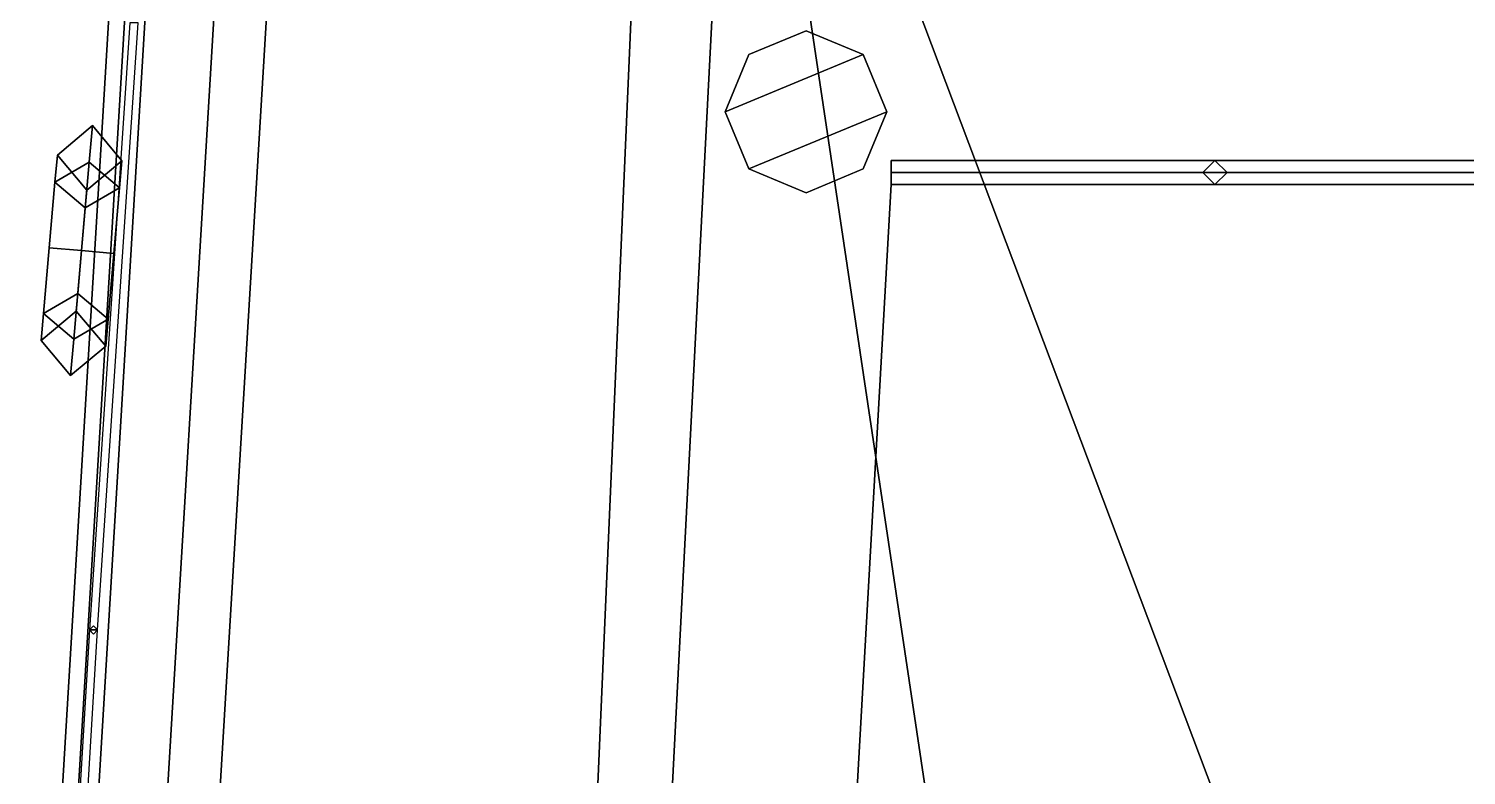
# Model space of a CAD drawing. Header units: millimetres. Extents: x -3 to 3, y -23.4 to 39.1.
# Drawn here: x -2.93 to 0.621, y 8.991 to 10.835 of the extents above; entities that cross this region are included whole.
import ezdxf

# ---------------------------------------------------------------- set-up
doc = ezdxf.new("R2010")
doc.units = ezdxf.units.MM
for name, color, linetype in [('base_43', 7, 'Continuous'), ('railing', 6, 'Continuous'), ('ring-buoy', 1, 'Continuous'), ('underwater', 1, 'Continuous')]:
    doc.layers.add(name, color=color, linetype=linetype)

msp = doc.modelspace()

# ---------------------------------------------------------------- linework, layer by layer
for points in [[(-2.62, 12.07), (-2.89, 7.58), (-2.89, 7.58, 1), (-2.62, 12.07, 1)], [(-1.39, 12.07, 1), (-2.62, 12.07, 1), (-2.89, 7.58, 1), (-1.55, 8.38, 1)], [(-1.18, 12.07, 1.53), (-1.39, 12.07, 1), (-1.55, 8.38, 1), (-1.37, 8.38, 1.67)], [(1.37, 8.38, 1.67), (1.18, 12.07, 1.53), (-1.18, 12.07, 1.53), (-1.37, 8.38, 1.67)], [(-1.01, 10.83, 3.84), (-1.1514, 10.7714, 3.84), (-1.21, 10.63, 3.84), (-0.8686, 10.7714, 3.84)], [(-1.01, 10.83, 1.57), (-1.1514, 10.7714, 1.57), (-1.1514, 10.7714, 3.84), (-1.01, 10.83, 3.84)], [(-0.8686, 10.7714, 1.57), (-1.01, 10.83, 1.57), (-1.01, 10.83, 3.84), (-0.8686, 10.7714, 3.84)], [(-1.1514, 10.7714, 1.57), (-1.21, 10.63, 1.58), (-1.21, 10.63, 3.84), (-1.1514, 10.7714, 3.84)], [(-0.8686, 10.7714, 3.84), (-1.21, 10.63, 3.84), (-1.1514, 10.4886, 3.84), (-0.81, 10.63, 3.84)], [(-0.81, 10.63, 1.58), (-0.8686, 10.7714, 1.57), (-0.8686, 10.7714, 3.84), (-0.81, 10.63, 3.84)], [(-1.21, 10.63, 1.58), (-1.1514, 10.4886, 1.59), (-1.1514, 10.4886, 3.84), (-1.21, 10.63, 3.84)], [(-0.81, 10.63, 3.84), (-1.1514, 10.4886, 3.84), (-1.01, 10.43, 3.84), (-0.8686, 10.4886, 3.84)], [(-0.8686, 10.4886, 1.59), (-0.81, 10.63, 1.58), (-0.81, 10.63, 3.84), (-0.8686, 10.4886, 3.84)], [(-1.1514, 10.4886, 1.59), (-1.01, 10.43, 1.59), (-1.01, 10.43, 3.84), (-1.1514, 10.4886, 3.84)], [(-1.01, 10.43, 1.59), (-0.8686, 10.4886, 1.59), (-0.8686, 10.4886, 3.84), (-1.01, 10.43, 3.84)], [(0.8, 10.48, 8.03), (0.8, 10.51, 8), (-0.8, 10.51, 8), (-0.8, 10.48, 8.03)], [(0.8, 10.51, 8), (0.8, 10.48, 7.97), (-0.8, 10.48, 7.97), (-0.8, 10.51, 8)], [(-0.8, 10.48, 8.03), (-0.8, 10.51, 8), (-0.8, 10.48, 7.97), (-0.8, 10.45, 8)], [(0.8, 10.45, 8), (0.8, 10.48, 8.03), (-0.8, 10.48, 8.03), (-0.8, 10.45, 8)], [(0.8, 10.48, 7.97), (0.8, 10.45, 8), (-0.8, 10.45, 8), (-0.8, 10.48, 7.97)], [(0, 10.51, 1.58), (-0.03, 10.48, 1.59), (-0.03, 10.48, 8.09), (0, 10.51, 8.09)], [(0, 10.51, 8.09), (-0.03, 10.48, 8.09), (0, 10.45, 8.09), (0.03, 10.48, 8.09)], [(-0.03, 10.48, 1.59), (0, 10.45, 1.59), (0, 10.45, 8.09), (-0.03, 10.48, 8.09)], [(0.03, 10.48, 1.59), (0, 10.51, 1.58), (0, 10.51, 8.09), (0.03, 10.48, 8.09)], [(0, 10.45, 1.59), (0.03, 10.48, 1.59), (0.03, 10.48, 8.09), (0, 10.45, 8.09)], [(-0.8, 10.45, 8.03), (-1.03, 6.36, 7.3), (-1.03, 6.36, 7.24), (-0.8, 10.45, 7.97)], [(-0.8, 10.45, 7.97), (-1.03, 6.36, 7.24), (-1.03, 6.36, 7.3), (-0.8, 10.45, 8.03)]]:
    msp.add_3dface(points)
at = {"layer": 'base_43'}
for points in [[(-2.66, 12.07, 0.88), (-2.93, 7.58, 0.88), (-2.93, 7.58, 0.98), (-2.66, 12.07, 0.98)], [(-2.66, 12.07, 0.98), (-2.93, 7.58, 0.98), (-2.89, 7.58, 0.98), (-2.62, 12.07, 0.98)], [(-2.62, 12.07, 0.88), (-2.89, 7.58, 0.88), (-2.93, 7.58, 0.88), (-2.66, 12.07, 0.88)], [(-1.39, 12.07, 1), (-2.62, 12.07, 1), (-2.89, 7.58, 1), (-1.55, 8.38, 1)], [(-2.62, 12.07), (-2.89, 7.58), (-2.89, 7.58, 0.88), (-2.62, 12.07, 0.88)], [(-2.62, 12.07, 0.98), (-2.89, 7.58, 0.98), (-2.89, 7.58, 1), (-2.62, 12.07, 1)], [(-1.18, 12.07, 1.53), (-1.39, 12.07, 1), (-1.55, 8.38, 1), (-1.37, 8.38, 1.67)], [(-1.18, 12.07, 1.53), (-1.37, 8.38, 1.67), (-1.0615, 8.38, 1.67), (-0.685, 8.7565, 1.6557)], [(0.685, 8.7565, 1.6557), (1.18, 12.07, 1.53), (-1.18, 12.07, 1.53), (0, 8.94, 1.6488)], [(-1.18, 12.07, 1.53), (-1.18, 12.07, 1.53), (-0.685, 8.7565, 1.6557), (0, 8.94, 1.6488)], [(-1.01, 10.83, 2.32), (-1.1514, 10.7714, 2.32), (-1.21, 10.63, 2.32), (-0.8686, 10.7714, 2.32)], [(-1.01, 10.83, 1.57), (-1.1514, 10.7714, 1.57), (-1.1514, 10.7714, 2.32), (-1.01, 10.83, 2.32)], [(-0.8686, 10.7714, 1.57), (-1.01, 10.83, 1.57), (-1.01, 10.83, 2.32), (-0.8686, 10.7714, 2.32)], [(-1.1514, 10.7714, 1.57), (-1.21, 10.63, 1.58), (-1.21, 10.63, 2.32), (-1.1514, 10.7714, 2.32)], [(-0.8686, 10.7714, 2.32), (-1.21, 10.63, 2.32), (-1.1514, 10.4886, 2.32), (-0.81, 10.63, 2.32)], [(-0.81, 10.63, 1.58), (-0.8686, 10.7714, 1.57), (-0.8686, 10.7714, 2.32), (-0.81, 10.63, 2.32)], [(-1.21, 10.63, 1.58), (-1.1514, 10.4886, 1.59), (-1.1514, 10.4886, 2.32), (-1.21, 10.63, 2.32)], [(-0.81, 10.63, 2.32), (-1.1514, 10.4886, 2.32), (-1.01, 10.43, 2.32), (-0.8686, 10.4886, 2.32)], [(-0.8686, 10.4886, 1.59), (-0.81, 10.63, 1.58), (-0.81, 10.63, 2.32), (-0.8686, 10.4886, 2.32)], [(-1.1514, 10.4886, 1.59), (-1.01, 10.43, 1.59), (-1.01, 10.43, 2.32), (-1.1514, 10.4886, 2.32)], [(-1.01, 10.43, 1.59), (-0.8686, 10.4886, 1.59), (-0.8686, 10.4886, 2.32), (-1.01, 10.43, 2.32)]]:
    msp.add_3dface(points, dxfattribs=at)
at = {"layer": 'railing'}
for points in [[(-2.78, 9.35, 2), (-2.76, 9.35, 2), (-2.66, 10.85, 2), (-2.68, 10.85, 2)], [(-2.78, 9.35, 1.52), (-2.76, 9.35, 1.52), (-2.66, 10.85, 1.52), (-2.68, 10.85, 1.52)], [(-2.87, 7.85, 2), (-2.85, 7.85, 2), (-2.76, 9.35, 2), (-2.78, 9.35, 2)], [(-2.87, 7.85, 1.52), (-2.85, 7.85, 1.52), (-2.76, 9.35, 1.52), (-2.78, 9.35, 1.52)], [(-2.77, 9.36, 1), (-2.78, 9.35, 1), (-2.78, 9.35, 2), (-2.77, 9.36, 2)], [(-2.78, 9.35, 1), (-2.77, 9.34, 1), (-2.77, 9.34, 2), (-2.78, 9.35, 2)], [(-2.76, 9.35, 1), (-2.77, 9.36, 1), (-2.77, 9.36, 2), (-2.76, 9.35, 2)], [(-2.77, 9.34, 1), (-2.76, 9.35, 1), (-2.76, 9.35, 2), (-2.77, 9.34, 2)]]:
    msp.add_3dface(points, dxfattribs=at)
at = {"layer": 'ring-buoy'}
for points in [[(-2.7727, 10.5958, 1.52), (-2.8593, 10.5231, 1.52), (-2.8652, 10.456, 1.6826), (-2.7806, 10.5053, 1.7392)], [(-2.7806, 10.5053, 1.3008), (-2.8652, 10.456, 1.3574), (-2.8593, 10.5231, 1.52), (-2.7727, 10.5958, 1.52)], [(-2.7, 10.5091, 1.52), (-2.7727, 10.5958, 1.52), (-2.7806, 10.5053, 1.7392), (-2.7058, 10.442, 1.6826)], [(-2.7058, 10.442, 1.3574), (-2.7806, 10.5053, 1.3008), (-2.7727, 10.5958, 1.52), (-2.7, 10.5091, 1.52)], [(-2.8593, 10.5231, 1.52), (-2.7866, 10.4364, 1.52), (-2.7905, 10.3926, 1.6261), (-2.8652, 10.456, 1.6826)], [(-2.8652, 10.456, 1.3574), (-2.7905, 10.3926, 1.4139), (-2.7866, 10.4364, 1.52), (-2.8593, 10.5231, 1.52)], [(-2.7806, 10.5053, 1.7392), (-2.8652, 10.456, 1.6826), (-2.8794, 10.2939, 1.75), (-2.7997, 10.287, 1.83)], [(-2.7997, 10.287, 1.21), (-2.8794, 10.2939, 1.29), (-2.8652, 10.456, 1.3574), (-2.7806, 10.5053, 1.3008)], [(-2.7058, 10.442, 1.6826), (-2.7806, 10.5053, 1.7392), (-2.7997, 10.287, 1.83), (-2.72, 10.28, 1.75)], [(-2.72, 10.28, 1.29), (-2.7997, 10.287, 1.21), (-2.7806, 10.5053, 1.3008), (-2.7058, 10.442, 1.3574)], [(-2.7866, 10.4364, 1.52), (-2.7, 10.5091, 1.52), (-2.7058, 10.442, 1.6826), (-2.7905, 10.3926, 1.6261)], [(-2.7905, 10.3926, 1.4139), (-2.7058, 10.442, 1.3574), (-2.7, 10.5091, 1.52), (-2.7866, 10.4364, 1.52)], [(-2.8652, 10.456, 1.6826), (-2.7905, 10.3926, 1.6261), (-2.7997, 10.287, 1.67), (-2.8794, 10.2939, 1.75)], [(-2.8794, 10.2939, 1.29), (-2.7997, 10.287, 1.37), (-2.7905, 10.3926, 1.4139), (-2.8652, 10.456, 1.3574)], [(-2.7905, 10.3926, 1.6261), (-2.7058, 10.442, 1.6826), (-2.72, 10.28, 1.75), (-2.7997, 10.287, 1.67)], [(-2.7997, 10.287, 1.37), (-2.72, 10.28, 1.29), (-2.7058, 10.442, 1.3574), (-2.7905, 10.3926, 1.4139)], [(-2.8794, 10.2939, 1.75), (-2.7997, 10.287, 1.67), (-2.8089, 10.1813, 1.6261), (-2.8936, 10.1319, 1.6826)], [(-2.7997, 10.287, 1.83), (-2.8794, 10.2939, 1.75), (-2.8936, 10.1319, 1.6826), (-2.8188, 10.0686, 1.7392)], [(-2.8188, 10.0686, 1.3008), (-2.8936, 10.1319, 1.3574), (-2.8794, 10.2939, 1.29), (-2.7997, 10.287, 1.21)], [(-2.8936, 10.1319, 1.3574), (-2.8089, 10.1813, 1.4139), (-2.7997, 10.287, 1.37), (-2.8794, 10.2939, 1.29)], [(-2.72, 10.28, 1.75), (-2.7997, 10.287, 1.83), (-2.8188, 10.0686, 1.7392), (-2.7342, 10.118, 1.6826)], [(-2.7342, 10.118, 1.3574), (-2.8188, 10.0686, 1.3008), (-2.7997, 10.287, 1.21), (-2.72, 10.28, 1.29)], [(-2.7997, 10.287, 1.67), (-2.72, 10.28, 1.75), (-2.7342, 10.118, 1.6826), (-2.8089, 10.1813, 1.6261)], [(-2.8089, 10.1813, 1.4139), (-2.7342, 10.118, 1.3574), (-2.72, 10.28, 1.29), (-2.7997, 10.287, 1.37)], [(-2.8936, 10.1319, 1.6826), (-2.8089, 10.1813, 1.6261), (-2.8128, 10.1375, 1.52), (-2.8994, 10.0648, 1.52)], [(-2.8994, 10.0648, 1.52), (-2.8128, 10.1375, 1.52), (-2.8089, 10.1813, 1.4139), (-2.8936, 10.1319, 1.3574)], [(-2.8089, 10.1813, 1.6261), (-2.7342, 10.118, 1.6826), (-2.74, 10.0509, 1.52), (-2.8128, 10.1375, 1.52)], [(-2.8128, 10.1375, 1.52), (-2.74, 10.0509, 1.52), (-2.7342, 10.118, 1.3574), (-2.8089, 10.1813, 1.4139)], [(-2.8188, 10.0686, 1.7392), (-2.8936, 10.1319, 1.6826), (-2.8994, 10.0648, 1.52), (-2.8267, 9.9782, 1.52)], [(-2.8267, 9.9782, 1.52), (-2.8994, 10.0648, 1.52), (-2.8936, 10.1319, 1.3574), (-2.8188, 10.0686, 1.3008)], [(-2.7342, 10.118, 1.6826), (-2.8188, 10.0686, 1.7392), (-2.8267, 9.9782, 1.52), (-2.74, 10.0509, 1.52)], [(-2.74, 10.0509, 1.52), (-2.8267, 9.9782, 1.52), (-2.8188, 10.0686, 1.3008), (-2.7342, 10.118, 1.3574)]]:
    msp.add_3dface(points, dxfattribs=at)
at = {"layer": 'underwater'}
for points in [[(-2.62, 12.07, -0.48), (-2.57, 12.07, -0.66), (-2.84, 7.58, -0.66), (-2.89, 7.58, -0.48)], [(-2.62, 12.07), (-2.62, 12.07, -0.48), (-2.89, 7.58, -0.48), (-2.89, 7.58)], [(-2.57, 12.07, -0.66), (-2.4, 12.07, -0.84), (-2.67, 7.58, -0.84), (-2.84, 7.58, -0.66)], [(-2.4, 12.07, -0.84), (-2.27, 12.07, -0.89), (-2.54, 7.58, -0.89), (-2.67, 7.58, -0.84)], [(-2.27, 12.07, -0.89), (2.27, 12.07, -0.89), (2.54, 7.58, -0.89), (-2.54, 7.58, -0.89)]]:
    msp.add_3dface(points, dxfattribs=at)

doc.saveas('drawing.dxf')
